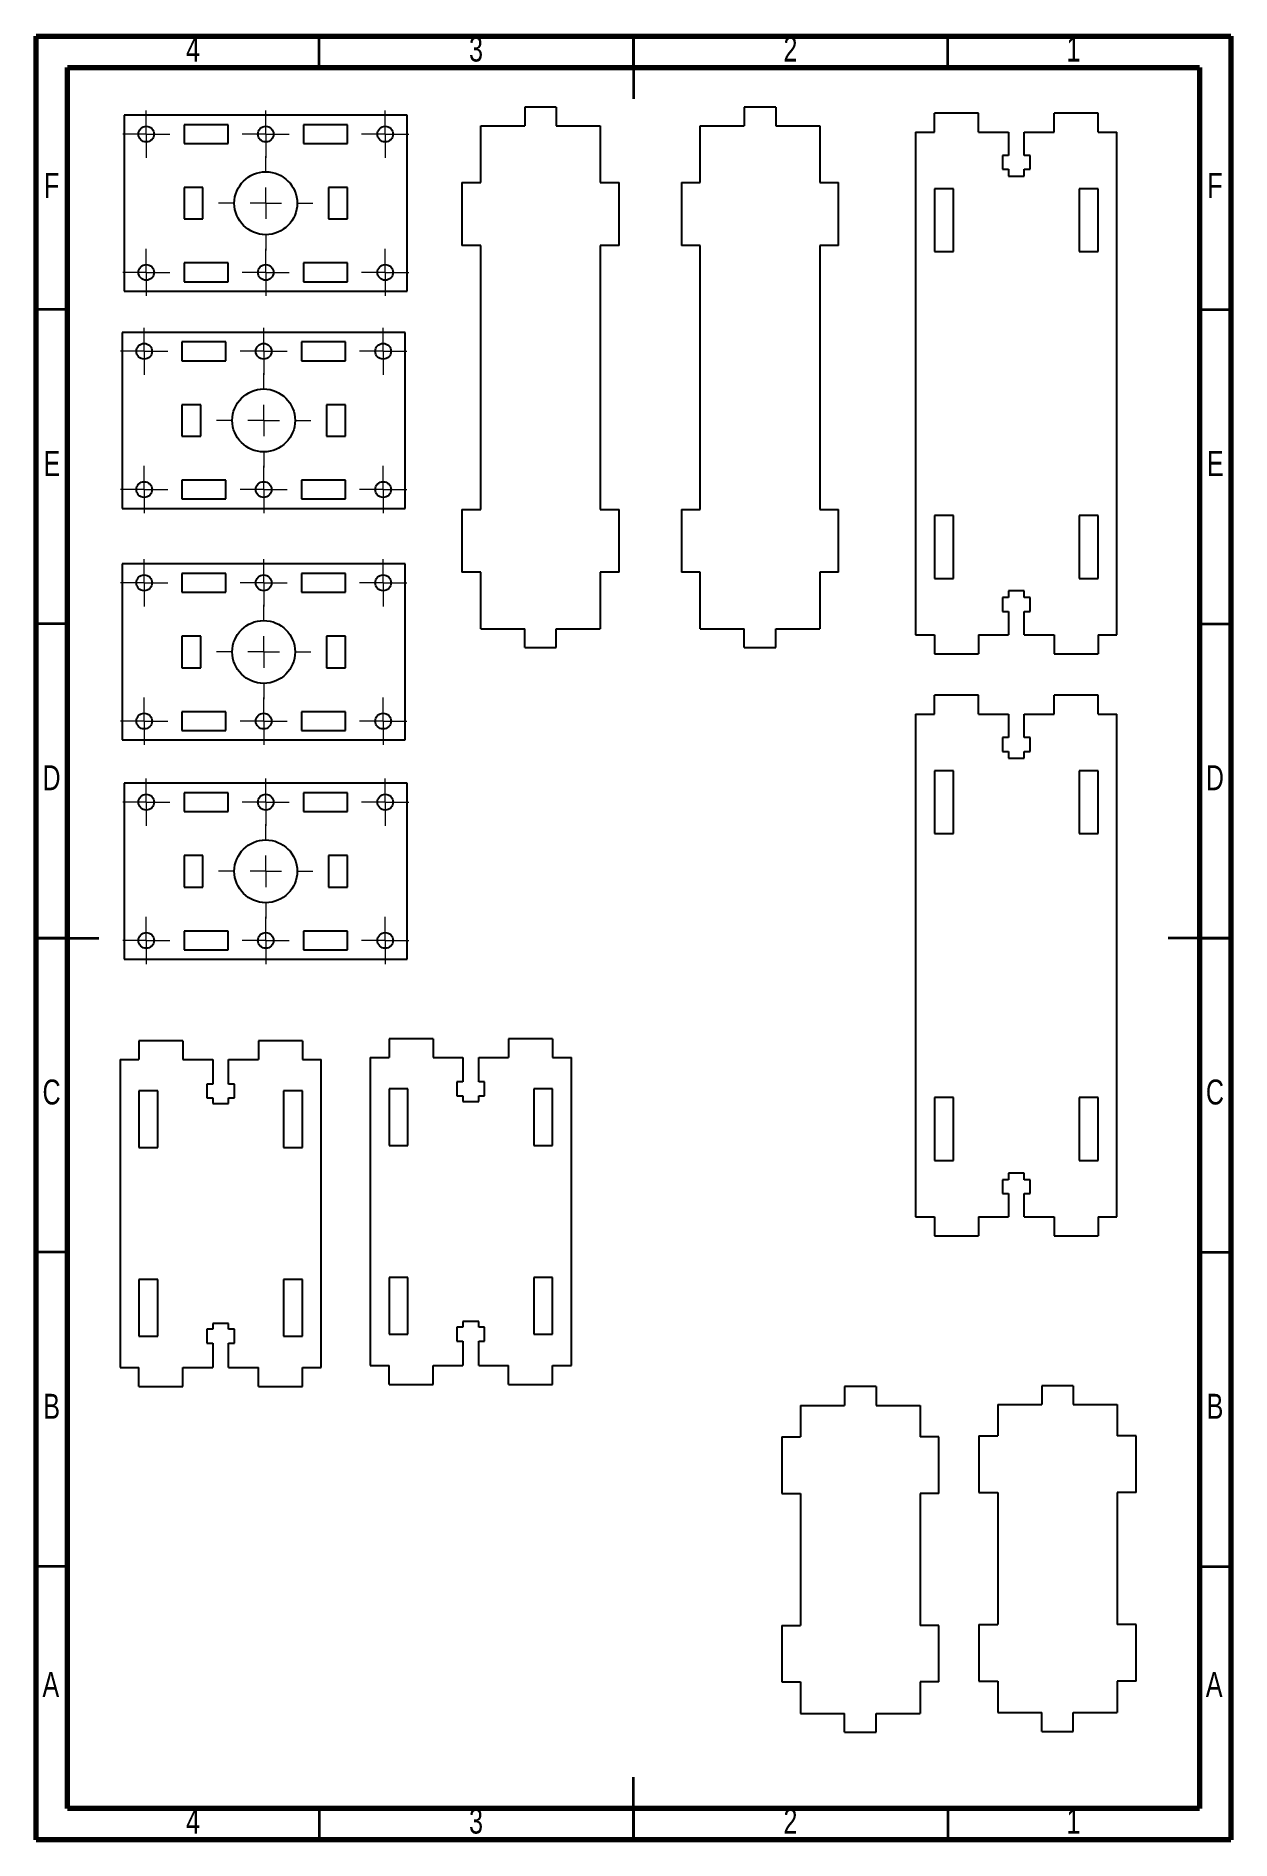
# Model space of a CAD drawing. Header units: millimetres. Extents: x 15 to 205, y 5 to 292.
import ezdxf

# ---------------------------------------------------------------- set-up
doc = ezdxf.new("R2010")
doc.units = ezdxf.units.MM
doc.styles.add('SLDTEXTSTYLE0', font='TXT', dxfattribs={"width": 0.75})

# ---------------------------------------------------------------- blocks, each defined once
blk = doc.blocks.new('SW_CENTERMARKSYMBOL_0')
at = {"color": 0, "linetype": 'Continuous', "lineweight": 0}
for p, q in [((0, 2.5), (0, 3.75)), ((-2.5, 0), (-3.75, 0)), ((0, 0), (-2.5, 0)), ((0, 0), (0, 2.5)), ((0, 0), (0, -2.5)), ((0, 0), (2.5, 0)), ((2.5, 0), (3.75, 0)), ((0, -2.5), (0, -3.75))]:
    blk.add_line(p, q, dxfattribs=at)
blk = doc.blocks.new('SW_CENTERMARKSYMBOL_1')
at = {"color": 0, "linetype": 'Continuous', "lineweight": 0}
for p, q in [((0, 2.5), (0, 3.75)), ((-2.5, 0), (-3.75, 0)), ((0, 0), (-2.5, 0)), ((0, 0), (0, 2.5)), ((0, 0), (0, -2.5)), ((0, 0), (2.5, 0)), ((2.5, 0), (3.75, 0)), ((0, -2.5), (0, -3.75))]:
    blk.add_line(p, q, dxfattribs=at)
blk = doc.blocks.new('SW_CENTERMARKSYMBOL_2')
at = {"color": 0, "linetype": 'Continuous', "lineweight": 0}
for p, q in [((0, 2.5), (0, 3.75)), ((-2.5, 0), (-3.75, 0)), ((0, 0), (-2.5, 0)), ((0, 0), (0, 2.5)), ((0, 0), (0, -2.5)), ((0, 0), (2.5, 0)), ((2.5, 0), (3.75, 0)), ((0, -2.5), (0, -3.75))]:
    blk.add_line(p, q, dxfattribs=at)
blk = doc.blocks.new('SW_CENTERMARKSYMBOL_3')
at = {"color": 0, "linetype": 'Continuous', "lineweight": 0}
for p, q in [((0, 2.5), (0, 3.75)), ((-2.5, 0), (-3.75, 0)), ((0, 0), (-2.5, 0)), ((0, 0), (0, 2.5)), ((0, 0), (0, -2.5)), ((0, 0), (2.5, 0)), ((2.5, 0), (3.75, 0)), ((0, -2.5), (0, -3.75))]:
    blk.add_line(p, q, dxfattribs=at)
blk = doc.blocks.new('SW_CENTERMARKSYMBOL_4')
at = {"color": 0, "linetype": 'Continuous', "lineweight": 0}
for p, q in [((0, 2.5), (0, 3.75)), ((-2.5, 0), (-3.75, 0)), ((0, 0), (-2.5, 0)), ((0, 0), (0, 2.5)), ((0, 0), (0, -2.5)), ((0, 0), (2.5, 0)), ((2.5, 0), (3.75, 0)), ((0, -2.5), (0, -3.75))]:
    blk.add_line(p, q, dxfattribs=at)
blk = doc.blocks.new('SW_CENTERMARKSYMBOL_5')
at = {"color": 0, "linetype": 'Continuous', "lineweight": 0}
for p, q in [((0, 2.5), (0, 3.75)), ((-2.5, 0), (-3.75, 0)), ((0, 0), (-2.5, 0)), ((0, 0), (0, 2.5)), ((0, 0), (0, -2.5)), ((0, 0), (2.5, 0)), ((2.5, 0), (3.75, 0)), ((0, -2.5), (0, -3.75))]:
    blk.add_line(p, q, dxfattribs=at)
blk = doc.blocks.new('SW_CENTERMARKSYMBOL_6')
at = {"color": 0, "linetype": 'Continuous', "lineweight": 0}
for p, q in [((0, 5), (0, 7.5)), ((-5, 0), (-7.5, 0)), ((0, 0), (-2.5, 0)), ((0, 0), (0, 2.5)), ((0, 0), (0, -2.5)), ((0, 0), (2.5, 0)), ((5, 0), (7.5, 0)), ((0, -5), (0, -7.5))]:
    blk.add_line(p, q, dxfattribs=at)
blk = doc.blocks.new('SW_CENTERMARKSYMBOL_7')
at = {"color": 0, "linetype": 'Continuous', "lineweight": 0}
for p, q in [((0, 2.5), (0, 3.75)), ((-2.5, 0), (-3.75, 0)), ((0, 0), (-2.5, 0)), ((0, 0), (0, 2.5)), ((0, 0), (0, -2.5)), ((0, 0), (2.5, 0)), ((2.5, 0), (3.75, 0)), ((0, -2.5), (0, -3.75))]:
    blk.add_line(p, q, dxfattribs=at)
blk = doc.blocks.new('SW_CENTERMARKSYMBOL_8')
at = {"color": 0, "linetype": 'Continuous', "lineweight": 0}
for p, q in [((0, 2.5), (0, 3.75)), ((-2.5, 0), (-3.75, 0)), ((0, 0), (-2.5, 0)), ((0, 0), (0, 2.5)), ((0, 0), (0, -2.5)), ((0, 0), (2.5, 0)), ((2.5, 0), (3.75, 0)), ((0, -2.5), (0, -3.75))]:
    blk.add_line(p, q, dxfattribs=at)
blk = doc.blocks.new('SW_CENTERMARKSYMBOL_9')
at = {"color": 0, "linetype": 'Continuous', "lineweight": 0}
for p, q in [((0, 2.5), (0, 3.75)), ((-2.5, 0), (-3.75, 0)), ((0, 0), (-2.5, 0)), ((0, 0), (0, 2.5)), ((0, 0), (0, -2.5)), ((0, 0), (2.5, 0)), ((2.5, 0), (3.75, 0)), ((0, -2.5), (0, -3.75))]:
    blk.add_line(p, q, dxfattribs=at)
blk = doc.blocks.new('SW_CENTERMARKSYMBOL_10')
at = {"color": 0, "linetype": 'Continuous', "lineweight": 0}
for p, q in [((0, 2.5), (0, 3.75)), ((-2.5, 0), (-3.75, 0)), ((0, 0), (-2.5, 0)), ((0, 0), (0, 2.5)), ((0, 0), (0, -2.5)), ((0, 0), (2.5, 0)), ((2.5, 0), (3.75, 0)), ((0, -2.5), (0, -3.75))]:
    blk.add_line(p, q, dxfattribs=at)
blk = doc.blocks.new('SW_CENTERMARKSYMBOL_11')
at = {"color": 0, "linetype": 'Continuous', "lineweight": 0}
for p, q in [((0, 2.5), (0, 3.75)), ((-2.5, 0), (-3.75, 0)), ((0, 0), (-2.5, 0)), ((0, 0), (0, 2.5)), ((0, 0), (0, -2.5)), ((0, 0), (2.5, 0)), ((2.5, 0), (3.75, 0)), ((0, -2.5), (0, -3.75))]:
    blk.add_line(p, q, dxfattribs=at)
blk = doc.blocks.new('SW_CENTERMARKSYMBOL_12')
at = {"color": 0, "linetype": 'Continuous', "lineweight": 0}
for p, q in [((0, 2.5), (0, 3.75)), ((-2.5, 0), (-3.75, 0)), ((0, 0), (-2.5, 0)), ((0, 0), (0, 2.5)), ((0, 0), (0, -2.5)), ((0, 0), (2.5, 0)), ((2.5, 0), (3.75, 0)), ((0, -2.5), (0, -3.75))]:
    blk.add_line(p, q, dxfattribs=at)
blk = doc.blocks.new('SW_CENTERMARKSYMBOL_13')
at = {"color": 0, "linetype": 'Continuous', "lineweight": 0}
for p, q in [((0, 5), (0, 7.5)), ((-5, 0), (-7.5, 0)), ((0, 0), (-2.5, 0)), ((0, 0), (0, 2.5)), ((0, 0), (0, -2.5)), ((0, 0), (2.5, 0)), ((5, 0), (7.5, 0)), ((0, -5), (0, -7.5))]:
    blk.add_line(p, q, dxfattribs=at)
blk = doc.blocks.new('SW_CENTERMARKSYMBOL_14')
at = {"color": 0, "linetype": 'Continuous', "lineweight": 0}
for p, q in [((0, 2.5), (0, 3.75)), ((-2.5, 0), (-3.75, 0)), ((0, 0), (-2.5, 0)), ((0, 0), (0, 2.5)), ((0, 0), (0, -2.5)), ((0, 0), (2.5, 0)), ((2.5, 0), (3.75, 0)), ((0, -2.5), (0, -3.75))]:
    blk.add_line(p, q, dxfattribs=at)
blk = doc.blocks.new('SW_CENTERMARKSYMBOL_15')
at = {"color": 0, "linetype": 'Continuous', "lineweight": 0}
for p, q in [((0, 2.5), (0, 3.75)), ((-2.5, 0), (-3.75, 0)), ((0, 0), (-2.5, 0)), ((0, 0), (0, 2.5)), ((0, 0), (0, -2.5)), ((0, 0), (2.5, 0)), ((2.5, 0), (3.75, 0)), ((0, -2.5), (0, -3.75))]:
    blk.add_line(p, q, dxfattribs=at)
blk = doc.blocks.new('SW_CENTERMARKSYMBOL_16')
at = {"color": 0, "linetype": 'Continuous', "lineweight": 0}
for p, q in [((0, 2.5), (0, 3.75)), ((-2.5, 0), (-3.75, 0)), ((0, 0), (-2.5, 0)), ((0, 0), (0, 2.5)), ((0, 0), (0, -2.5)), ((0, 0), (2.5, 0)), ((2.5, 0), (3.75, 0)), ((0, -2.5), (0, -3.75))]:
    blk.add_line(p, q, dxfattribs=at)
blk = doc.blocks.new('SW_CENTERMARKSYMBOL_17')
at = {"color": 0, "linetype": 'Continuous', "lineweight": 0}
for p, q in [((0, 2.5), (0, 3.75)), ((-2.5, 0), (-3.75, 0)), ((0, 0), (-2.5, 0)), ((0, 0), (0, 2.5)), ((0, 0), (0, -2.5)), ((0, 0), (2.5, 0)), ((2.5, 0), (3.75, 0)), ((0, -2.5), (0, -3.75))]:
    blk.add_line(p, q, dxfattribs=at)
blk = doc.blocks.new('SW_CENTERMARKSYMBOL_18')
at = {"color": 0, "linetype": 'Continuous', "lineweight": 0}
for p, q in [((0, 2.5), (0, 3.75)), ((-2.5, 0), (-3.75, 0)), ((0, 0), (-2.5, 0)), ((0, 0), (0, 2.5)), ((0, 0), (0, -2.5)), ((0, 0), (2.5, 0)), ((2.5, 0), (3.75, 0)), ((0, -2.5), (0, -3.75))]:
    blk.add_line(p, q, dxfattribs=at)
blk = doc.blocks.new('SW_CENTERMARKSYMBOL_19')
at = {"color": 0, "linetype": 'Continuous', "lineweight": 0}
for p, q in [((0, 2.5), (0, 3.75)), ((-2.5, 0), (-3.75, 0)), ((0, 0), (-2.5, 0)), ((0, 0), (0, 2.5)), ((0, 0), (0, -2.5)), ((0, 0), (2.5, 0)), ((2.5, 0), (3.75, 0)), ((0, -2.5), (0, -3.75))]:
    blk.add_line(p, q, dxfattribs=at)
blk = doc.blocks.new('SW_CENTERMARKSYMBOL_20')
at = {"color": 0, "linetype": 'Continuous', "lineweight": 0}
for p, q in [((0, 5), (0, 7.5)), ((-5, 0), (-7.5, 0)), ((0, 0), (-2.5, 0)), ((0, 0), (0, 2.5)), ((0, 0), (0, -2.5)), ((0, 0), (2.5, 0)), ((5, 0), (7.5, 0)), ((0, -5), (0, -7.5))]:
    blk.add_line(p, q, dxfattribs=at)
blk = doc.blocks.new('SW_CENTERMARKSYMBOL_21')
at = {"color": 0, "linetype": 'Continuous', "lineweight": 0}
for p, q in [((0, 2.5), (0, 3.75)), ((-2.5, 0), (-3.75, 0)), ((0, 0), (-2.5, 0)), ((0, 0), (0, 2.5)), ((0, 0), (0, -2.5)), ((0, 0), (2.5, 0)), ((2.5, 0), (3.75, 0)), ((0, -2.5), (0, -3.75))]:
    blk.add_line(p, q, dxfattribs=at)
blk = doc.blocks.new('SW_CENTERMARKSYMBOL_22')
at = {"color": 0, "linetype": 'Continuous', "lineweight": 0}
for p, q in [((0, 2.5), (0, 3.75)), ((-2.5, 0), (-3.75, 0)), ((0, 0), (-2.5, 0)), ((0, 0), (0, 2.5)), ((0, 0), (0, -2.5)), ((0, 0), (2.5, 0)), ((2.5, 0), (3.75, 0)), ((0, -2.5), (0, -3.75))]:
    blk.add_line(p, q, dxfattribs=at)
blk = doc.blocks.new('SW_CENTERMARKSYMBOL_23')
at = {"color": 0, "linetype": 'Continuous', "lineweight": 0}
for p, q in [((0, 2.5), (0, 3.75)), ((-2.5, 0), (-3.75, 0)), ((0, 0), (-2.5, 0)), ((0, 0), (0, 2.5)), ((0, 0), (0, -2.5)), ((0, 0), (2.5, 0)), ((2.5, 0), (3.75, 0)), ((0, -2.5), (0, -3.75))]:
    blk.add_line(p, q, dxfattribs=at)
blk = doc.blocks.new('SW_CENTERMARKSYMBOL_24')
at = {"color": 0, "linetype": 'Continuous', "lineweight": 0}
for p, q in [((0, 2.5), (0, 3.75)), ((-2.5, 0), (-3.75, 0)), ((0, 0), (-2.5, 0)), ((0, 0), (0, 2.5)), ((0, 0), (0, -2.5)), ((0, 0), (2.5, 0)), ((2.5, 0), (3.75, 0)), ((0, -2.5), (0, -3.75))]:
    blk.add_line(p, q, dxfattribs=at)
blk = doc.blocks.new('SW_CENTERMARKSYMBOL_25')
at = {"color": 0, "linetype": 'Continuous', "lineweight": 0}
for p, q in [((0, 2.5), (0, 3.75)), ((-2.5, 0), (-3.75, 0)), ((0, 0), (-2.5, 0)), ((0, 0), (0, 2.5)), ((0, 0), (0, -2.5)), ((0, 0), (2.5, 0)), ((2.5, 0), (3.75, 0)), ((0, -2.5), (0, -3.75))]:
    blk.add_line(p, q, dxfattribs=at)
blk = doc.blocks.new('SW_CENTERMARKSYMBOL_26')
at = {"color": 0, "linetype": 'Continuous', "lineweight": 0}
for p, q in [((0, 2.5), (0, 3.75)), ((-2.5, 0), (-3.75, 0)), ((0, 0), (-2.5, 0)), ((0, 0), (0, 2.5)), ((0, 0), (0, -2.5)), ((0, 0), (2.5, 0)), ((2.5, 0), (3.75, 0)), ((0, -2.5), (0, -3.75))]:
    blk.add_line(p, q, dxfattribs=at)
blk = doc.blocks.new('SW_CENTERMARKSYMBOL_27')
at = {"color": 0, "linetype": 'Continuous', "lineweight": 0}
for p, q in [((0, 5), (0, 7.5)), ((-5, 0), (-7.5, 0)), ((0, 0), (-2.5, 0)), ((0, 0), (0, 2.5)), ((0, 0), (0, -2.5)), ((0, 0), (2.5, 0)), ((5, 0), (7.5, 0)), ((0, -5), (0, -7.5))]:
    blk.add_line(p, q, dxfattribs=at)

msp = doc.modelspace()

# ---------------------------------------------------------------- linework, layer by layer
at = {"color": 7, "linetype": 'Continuous', "lineweight": 70}
for p, q in [((15, 5), (15, 292)), ((15, 292), (205, 292)), ((205, 292), (205, 5)), ((20, 10), (20, 287)), ((20, 287), (200, 287)), ((200, 287), (200, 10)), ((200, 10), (20, 10)), ((205, 5), (15, 5))]:
    msp.add_line(p, q, dxfattribs=at)
at = {"color": 7, "linetype": 'Continuous', "lineweight": 35}
for p, q in [((60, 287), (60, 292)), ((110, 292), (110, 282)), ((110, 287), (110, 292)), ((160, 287), (160, 292)), ((20, 248.5), (15, 248.5)), ((200, 248.5), (205, 248.5)), ((20, 198.5), (15, 198.5)), ((200, 198.5), (205, 198.5)), ((15, 148.5), (25, 148.5)), ((20, 148.5), (15, 148.5)), ((205, 148.5), (195, 148.5)), ((200, 148.5), (205, 148.5)), ((20, 98.5), (15, 98.5)), ((200, 98.5), (205, 98.5)), ((20, 48.5), (15, 48.5)), ((200, 48.5), (205, 48.5)), ((110, 5), (110, 15)), ((60, 10), (60, 5)), ((110, 10), (110, 5)), ((160, 10), (160, 5))]:
    msp.add_line(p, q, dxfattribs=at)
at = {"color": 7, "linetype": 'Continuous', "lineweight": 25}
for p, q in [((74.02, 279.4), (29.02, 279.4)), ((29.02, 279.4), (29.02, 251.4)), ((74.02, 251.4), (74.02, 279.4)), ((92.72, 280.7), (92.72, 277.7)), ((97.72, 280.7), (92.72, 280.7)), ((97.72, 280.7), (97.72, 277.7)), ((127.61, 280.7), (127.61, 277.7)), ((132.61, 280.7), (127.61, 280.7)), ((132.61, 280.7), (132.61, 277.7)), ((157.87, 276.72), (157.87, 279.72)), ((164.87, 279.72), (157.87, 279.72)), ((164.87, 276.72), (164.87, 279.72)), ((176.87, 276.72), (176.87, 279.72)), ((183.87, 279.72), (176.87, 279.72)), ((183.87, 276.72), (183.87, 279.72)), ((45.52, 277.9), (38.52, 277.9)), ((38.52, 277.9), (38.52, 274.9)), ((45.52, 274.9), (45.52, 277.9)), ((64.52, 277.9), (57.52, 277.9)), ((57.52, 277.9), (57.52, 274.9)), ((64.52, 274.9), (64.52, 277.9)), ((85.72, 268.7), (85.72, 277.7)), ((85.72, 277.7), (92.72, 277.7)), ((97.72, 277.7), (104.72, 277.7)), ((104.72, 277.7), (104.72, 268.7)), ((120.61, 268.7), (120.61, 277.7)), ((120.61, 277.7), (127.61, 277.7)), ((132.61, 277.7), (139.61, 277.7)), ((139.61, 277.7), (139.61, 268.7)), ((154.87, 276.72), (157.87, 276.72)), ((154.87, 276.72), (154.87, 196.72)), ((164.87, 276.72), (169.62, 276.72)), ((169.62, 276.72), (169.62, 273)), ((172.12, 273), (172.12, 276.72)), ((172.12, 276.72), (176.87, 276.72)), ((183.87, 276.72), (186.87, 276.72)), ((186.87, 196.72), (186.87, 276.72)), ((38.52, 274.9), (45.52, 274.9)), ((57.52, 274.9), (64.52, 274.9)), ((169.62, 273), (168.67, 273)), ((168.67, 273), (168.67, 270.8)), ((173.07, 273), (172.12, 273)), ((173.07, 270.8), (173.07, 273)), ((168.67, 270.8), (169.62, 270.8)), ((169.62, 270.8), (169.62, 269.72)), ((172.12, 269.72), (172.12, 270.8)), ((172.12, 270.8), (173.07, 270.8)), ((41.52, 267.9), (38.52, 267.9)), ((38.52, 267.9), (38.52, 262.9)), ((41.52, 262.9), (41.52, 267.9)), ((61.52, 267.9), (61.52, 262.9)), ((64.52, 267.9), (61.52, 267.9)), ((64.52, 262.9), (64.52, 267.9)), ((82.72, 268.7), (82.72, 258.7)), ((82.72, 268.7), (85.72, 268.7)), ((104.72, 268.7), (107.72, 268.7)), ((107.72, 258.7), (107.72, 268.7)), ((117.61, 268.7), (117.61, 258.7)), ((117.61, 268.7), (120.61, 268.7)), ((139.61, 268.7), (142.61, 268.7)), ((142.61, 258.7), (142.61, 268.7)), ((160.87, 267.72), (157.87, 267.72)), ((157.87, 267.72), (157.87, 257.72)), ((160.87, 257.72), (160.87, 267.72)), ((169.62, 269.72), (172.12, 269.72)), ((180.87, 267.72), (180.87, 257.72)), ((183.87, 267.72), (180.87, 267.72)), ((183.87, 257.72), (183.87, 267.72)), ((38.52, 262.9), (41.52, 262.9)), ((61.52, 262.9), (64.52, 262.9)), ((85.72, 258.7), (82.72, 258.7)), ((85.72, 216.7), (85.72, 258.7)), ((107.72, 258.7), (104.72, 258.7)), ((104.72, 258.7), (104.72, 216.7)), ((120.61, 258.7), (117.61, 258.7)), ((120.61, 216.7), (120.61, 258.7)), ((142.61, 258.7), (139.61, 258.7)), ((139.61, 258.7), (139.61, 216.7)), ((45.52, 255.9), (38.52, 255.9)), ((38.52, 255.9), (38.52, 252.9)), ((45.52, 252.9), (45.52, 255.9)), ((57.52, 255.9), (57.52, 252.9)), ((64.52, 255.9), (57.52, 255.9)), ((64.52, 252.9), (64.52, 255.9)), ((157.87, 257.72), (160.87, 257.72)), ((180.87, 257.72), (183.87, 257.72)), ((38.52, 252.9), (45.52, 252.9)), ((57.52, 252.9), (64.52, 252.9)), ((29.02, 251.4), (74.02, 251.4)), ((73.69, 244.85), (28.69, 244.85)), ((28.69, 244.85), (28.69, 216.85)), ((73.69, 216.85), (73.69, 244.85)), ((45.19, 243.35), (38.19, 243.35)), ((38.19, 243.35), (38.19, 240.35)), ((45.19, 240.35), (45.19, 243.35)), ((64.19, 243.35), (57.19, 243.35)), ((57.19, 243.35), (57.19, 240.35)), ((64.19, 240.35), (64.19, 243.35)), ((38.19, 240.35), (45.19, 240.35)), ((57.19, 240.35), (64.19, 240.35)), ((41.19, 233.35), (38.19, 233.35)), ((38.19, 233.35), (38.19, 228.35)), ((41.19, 228.35), (41.19, 233.35)), ((61.19, 233.35), (61.19, 228.35)), ((64.19, 233.35), (61.19, 233.35)), ((64.19, 228.35), (64.19, 233.35)), ((38.19, 228.35), (41.19, 228.35)), ((61.19, 228.35), (64.19, 228.35)), ((45.19, 221.35), (38.19, 221.35)), ((38.19, 221.35), (38.19, 218.35)), ((45.19, 218.35), (45.19, 221.35)), ((57.19, 221.35), (57.19, 218.35)), ((64.19, 221.35), (57.19, 221.35)), ((64.19, 218.35), (64.19, 221.35)), ((38.19, 218.35), (45.19, 218.35)), ((57.19, 218.35), (64.19, 218.35)), ((28.69, 216.85), (73.69, 216.85)), ((82.72, 216.7), (82.72, 206.7)), ((82.72, 216.7), (85.72, 216.7)), ((104.72, 216.7), (107.72, 216.7)), ((107.72, 206.7), (107.72, 216.7)), ((117.61, 216.7), (117.61, 206.7)), ((117.61, 216.7), (120.61, 216.7)), ((139.61, 216.7), (142.61, 216.7)), ((142.61, 206.7), (142.61, 216.7)), ((160.87, 215.72), (157.87, 215.72)), ((157.87, 215.72), (157.87, 205.72)), ((160.87, 205.72), (160.87, 215.72)), ((180.87, 215.72), (180.87, 205.72)), ((183.87, 215.72), (180.87, 215.72)), ((183.87, 205.72), (183.87, 215.72)), ((73.69, 208.01), (28.69, 208.01)), ((28.69, 208.01), (28.69, 180.01)), ((73.69, 180.01), (73.69, 208.01)), ((85.72, 206.7), (82.72, 206.7)), ((85.72, 197.7), (85.72, 206.7)), ((107.72, 206.7), (104.72, 206.7)), ((104.72, 206.7), (104.72, 197.7)), ((120.61, 206.7), (117.61, 206.7)), ((120.61, 197.7), (120.61, 206.7)), ((142.61, 206.7), (139.61, 206.7)), ((139.61, 206.7), (139.61, 197.7)), ((45.19, 206.51), (38.19, 206.51)), ((38.19, 206.51), (38.19, 203.51)), ((45.19, 203.51), (45.19, 206.51)), ((64.19, 206.51), (57.19, 206.51)), ((57.19, 206.51), (57.19, 203.51)), ((64.19, 203.51), (64.19, 206.51)), ((157.87, 205.72), (160.87, 205.72)), ((180.87, 205.72), (183.87, 205.72)), ((38.19, 203.51), (45.19, 203.51)), ((57.19, 203.51), (64.19, 203.51)), ((169.62, 202.65), (168.67, 202.65)), ((168.67, 202.65), (168.67, 200.45)), ((172.12, 203.72), (169.62, 203.72)), ((169.62, 203.72), (169.62, 202.65)), ((172.12, 202.65), (172.12, 203.72)), ((173.07, 202.65), (172.12, 202.65)), ((173.07, 200.45), (173.07, 202.65)), ((168.67, 200.45), (169.62, 200.45)), ((169.62, 200.45), (169.62, 196.72)), ((172.12, 196.72), (172.12, 200.45)), ((172.12, 200.45), (173.07, 200.45)), ((41.19, 196.51), (38.19, 196.51)), ((38.19, 196.51), (38.19, 191.51)), ((41.19, 191.51), (41.19, 196.51)), ((61.19, 196.51), (61.19, 191.51)), ((64.19, 196.51), (61.19, 196.51)), ((64.19, 191.51), (64.19, 196.51)), ((85.72, 197.7), (92.72, 197.7)), ((92.72, 194.7), (92.72, 197.7)), ((97.72, 197.7), (104.72, 197.7)), ((97.72, 194.7), (97.72, 197.7)), ((120.61, 197.7), (127.61, 197.7)), ((127.61, 194.7), (127.61, 197.7)), ((132.61, 197.7), (139.61, 197.7)), ((132.61, 194.7), (132.61, 197.7)), ((154.87, 196.72), (157.87, 196.72)), ((157.87, 196.72), (157.87, 193.72)), ((164.87, 196.72), (164.87, 193.72)), ((164.87, 196.72), (169.62, 196.72)), ((172.12, 196.72), (176.87, 196.72)), ((176.87, 196.72), (176.87, 193.72)), ((183.87, 196.72), (186.87, 196.72)), ((183.87, 196.72), (183.87, 193.72)), ((92.72, 194.7), (97.72, 194.7)), ((127.61, 194.7), (132.61, 194.7)), ((157.87, 193.72), (164.87, 193.72)), ((176.87, 193.72), (183.87, 193.72)), ((38.19, 191.51), (41.19, 191.51)), ((61.19, 191.51), (64.19, 191.51)), ((157.87, 184.11), (157.87, 187.11)), ((164.87, 187.11), (157.87, 187.11)), ((164.87, 184.11), (164.87, 187.11)), ((176.87, 184.11), (176.87, 187.11)), ((183.87, 187.11), (176.87, 187.11)), ((183.87, 184.11), (183.87, 187.11)), ((45.19, 184.51), (38.19, 184.51)), ((38.19, 184.51), (38.19, 181.51)), ((45.19, 181.51), (45.19, 184.51)), ((57.19, 184.51), (57.19, 181.51)), ((64.19, 184.51), (57.19, 184.51)), ((64.19, 181.51), (64.19, 184.51)), ((154.87, 184.11), (157.87, 184.11)), ((154.87, 184.11), (154.87, 104.11)), ((164.87, 184.11), (169.62, 184.11)), ((169.62, 184.11), (169.62, 180.39)), ((172.12, 180.39), (172.12, 184.11)), ((172.12, 184.11), (176.87, 184.11)), ((183.87, 184.11), (186.87, 184.11)), ((186.87, 104.11), (186.87, 184.11)), ((38.19, 181.51), (45.19, 181.51)), ((57.19, 181.51), (64.19, 181.51)), ((28.69, 180.01), (73.69, 180.01)), ((169.62, 180.39), (168.67, 180.39)), ((168.67, 180.39), (168.67, 178.19)), ((168.67, 178.19), (169.62, 178.19)), ((169.62, 178.19), (169.62, 177.11)), ((173.07, 180.39), (172.12, 180.39)), ((172.12, 177.11), (172.12, 178.19)), ((172.12, 178.19), (173.07, 178.19)), ((173.07, 178.19), (173.07, 180.39)), ((160.87, 175.11), (157.87, 175.11)), ((157.87, 175.11), (157.87, 165.11)), ((160.87, 165.11), (160.87, 175.11)), ((169.62, 177.11), (172.12, 177.11)), ((180.87, 175.11), (180.87, 165.11)), ((183.87, 175.11), (180.87, 175.11)), ((183.87, 165.11), (183.87, 175.11)), ((74.02, 173.11), (29.02, 173.11)), ((29.02, 173.11), (29.02, 145.11)), ((74.02, 145.11), (74.02, 173.11)), ((45.52, 171.61), (38.52, 171.61)), ((38.52, 171.61), (38.52, 168.61)), ((45.52, 168.61), (45.52, 171.61)), ((64.52, 171.61), (57.52, 171.61)), ((57.52, 171.61), (57.52, 168.61)), ((64.52, 168.61), (64.52, 171.61)), ((38.52, 168.61), (45.52, 168.61)), ((57.52, 168.61), (64.52, 168.61)), ((157.87, 165.11), (160.87, 165.11)), ((180.87, 165.11), (183.87, 165.11)), ((41.52, 161.61), (38.52, 161.61)), ((38.52, 161.61), (38.52, 156.61)), ((41.52, 156.61), (41.52, 161.61)), ((61.52, 161.61), (61.52, 156.61)), ((64.52, 161.61), (61.52, 161.61)), ((64.52, 156.61), (64.52, 161.61)), ((38.52, 156.61), (41.52, 156.61)), ((61.52, 156.61), (64.52, 156.61)), ((45.52, 149.61), (38.52, 149.61)), ((38.52, 149.61), (38.52, 146.61)), ((45.52, 146.61), (45.52, 149.61)), ((57.52, 149.61), (57.52, 146.61)), ((64.52, 149.61), (57.52, 149.61)), ((64.52, 146.61), (64.52, 149.61)), ((38.52, 146.61), (45.52, 146.61)), ((57.52, 146.61), (64.52, 146.61)), ((29.02, 145.11), (74.02, 145.11)), ((31.35, 132.16), (31.35, 129.16)), ((38.35, 132.16), (31.35, 132.16)), ((38.35, 132.16), (38.35, 129.16)), ((50.35, 132.16), (50.35, 129.16)), ((57.35, 132.16), (50.35, 132.16)), ((57.35, 132.16), (57.35, 129.16)), ((71.13, 132.48), (71.13, 129.48)), ((78.13, 132.48), (71.13, 132.48)), ((78.13, 132.48), (78.13, 129.48)), ((90.13, 132.48), (90.13, 129.48)), ((97.13, 132.48), (90.13, 132.48)), ((97.13, 132.48), (97.13, 129.48)), ((28.35, 129.16), (31.35, 129.16)), ((28.35, 129.16), (28.35, 80.16)), ((38.35, 129.16), (43.1, 129.16)), ((43.1, 129.16), (43.1, 125.27)), ((45.6, 125.27), (45.6, 129.16)), ((45.6, 129.16), (50.35, 129.16)), ((57.35, 129.16), (60.35, 129.16)), ((60.35, 80.16), (60.35, 129.16)), ((68.13, 129.48), (71.13, 129.48)), ((68.13, 129.48), (68.13, 80.48)), ((78.13, 129.48), (82.88, 129.48)), ((82.88, 129.48), (82.88, 125.59)), ((85.38, 125.59), (85.38, 129.48)), ((85.38, 129.48), (90.13, 129.48)), ((97.13, 129.48), (100.13, 129.48)), ((100.13, 80.48), (100.13, 129.48)), ((34.35, 124.16), (31.35, 124.16)), ((31.35, 124.16), (31.35, 115.16)), ((34.35, 115.16), (34.35, 124.16)), ((43.1, 125.27), (42.15, 125.27)), ((42.15, 125.27), (42.15, 123.07)), ((46.55, 125.27), (45.6, 125.27)), ((46.55, 123.07), (46.55, 125.27)), ((54.35, 124.16), (54.35, 115.16)), ((57.35, 124.16), (54.35, 124.16)), ((57.35, 115.16), (57.35, 124.16)), ((74.13, 124.48), (71.13, 124.48)), ((71.13, 124.48), (71.13, 115.48)), ((74.13, 115.48), (74.13, 124.48)), ((82.88, 125.59), (81.93, 125.59)), ((81.93, 125.59), (81.93, 123.39)), ((86.33, 125.59), (85.38, 125.59)), ((86.33, 123.39), (86.33, 125.59)), ((94.13, 124.48), (94.13, 115.48)), ((97.13, 124.48), (94.13, 124.48)), ((97.13, 115.48), (97.13, 124.48)), ((42.15, 123.07), (43.1, 123.07)), ((43.1, 123.07), (43.1, 122.16)), ((43.1, 122.16), (45.6, 122.16)), ((45.6, 122.16), (45.6, 123.07)), ((45.6, 123.07), (46.55, 123.07)), ((81.93, 123.39), (82.88, 123.39)), ((82.88, 123.39), (82.88, 122.48)), ((82.88, 122.48), (85.38, 122.48)), ((85.38, 122.48), (85.38, 123.39)), ((85.38, 123.39), (86.33, 123.39)), ((160.87, 123.11), (157.87, 123.11)), ((157.87, 123.11), (157.87, 113.11)), ((160.87, 113.11), (160.87, 123.11)), ((180.87, 123.11), (180.87, 113.11)), ((183.87, 123.11), (180.87, 123.11)), ((183.87, 113.11), (183.87, 123.11)), ((31.35, 115.16), (34.35, 115.16)), ((54.35, 115.16), (57.35, 115.16)), ((71.13, 115.48), (74.13, 115.48)), ((94.13, 115.48), (97.13, 115.48)), ((157.87, 113.11), (160.87, 113.11)), ((180.87, 113.11), (183.87, 113.11)), ((169.62, 110.04), (168.67, 110.04)), ((168.67, 110.04), (168.67, 107.84)), ((172.12, 111.11), (169.62, 111.11)), ((169.62, 111.11), (169.62, 110.04)), ((172.12, 110.04), (172.12, 111.11)), ((173.07, 110.04), (172.12, 110.04)), ((173.07, 107.84), (173.07, 110.04)), ((168.67, 107.84), (169.62, 107.84)), ((169.62, 107.84), (169.62, 104.11)), ((172.12, 104.11), (172.12, 107.84)), ((172.12, 107.84), (173.07, 107.84)), ((154.87, 104.11), (157.87, 104.11)), ((157.87, 104.11), (157.87, 101.11)), ((164.87, 104.11), (164.87, 101.11)), ((164.87, 104.11), (169.62, 104.11)), ((172.12, 104.11), (176.87, 104.11)), ((176.87, 104.11), (176.87, 101.11)), ((183.87, 104.11), (186.87, 104.11)), ((183.87, 104.11), (183.87, 101.11)), ((157.87, 101.11), (164.87, 101.11)), ((176.87, 101.11), (183.87, 101.11)), ((34.35, 94.16), (31.35, 94.16)), ((31.35, 94.16), (31.35, 85.16)), ((34.35, 85.16), (34.35, 94.16)), ((57.35, 94.16), (54.35, 94.16)), ((54.35, 94.16), (54.35, 85.16)), ((57.35, 85.16), (57.35, 94.16)), ((74.13, 94.48), (71.13, 94.48)), ((71.13, 94.48), (71.13, 85.48)), ((74.13, 85.48), (74.13, 94.48)), ((97.13, 94.48), (94.13, 94.48)), ((94.13, 94.48), (94.13, 85.48)), ((97.13, 85.48), (97.13, 94.48)), ((43.1, 86.24), (42.15, 86.24)), ((42.15, 86.24), (42.15, 84.04)), ((45.6, 87.16), (43.1, 87.16)), ((43.1, 87.16), (43.1, 86.24)), ((45.6, 86.24), (45.6, 87.16)), ((46.55, 86.24), (45.6, 86.24)), ((46.55, 84.04), (46.55, 86.24)), ((82.88, 86.57), (81.93, 86.57)), ((81.93, 86.57), (81.93, 84.37)), ((85.38, 87.48), (82.88, 87.48)), ((82.88, 87.48), (82.88, 86.57)), ((85.38, 86.57), (85.38, 87.48)), ((86.33, 86.57), (85.38, 86.57)), ((86.33, 84.37), (86.33, 86.57)), ((31.35, 85.16), (34.35, 85.16)), ((42.15, 84.04), (43.1, 84.04)), ((43.1, 84.04), (43.1, 80.16)), ((45.6, 80.16), (45.6, 84.04)), ((45.6, 84.04), (46.55, 84.04)), ((54.35, 85.16), (57.35, 85.16)), ((71.13, 85.48), (74.13, 85.48)), ((81.93, 84.37), (82.88, 84.37)), ((82.88, 84.37), (82.88, 80.48)), ((85.38, 80.48), (85.38, 84.37)), ((85.38, 84.37), (86.33, 84.37)), ((94.13, 85.48), (97.13, 85.48)), ((68.13, 80.48), (71.13, 80.48)), ((71.13, 77.48), (71.13, 80.48)), ((78.13, 80.48), (82.88, 80.48)), ((78.13, 77.48), (78.13, 80.48)), ((85.38, 80.48), (90.13, 80.48)), ((90.13, 77.48), (90.13, 80.48)), ((97.13, 80.48), (100.13, 80.48)), ((97.13, 77.48), (97.13, 80.48)), ((28.35, 80.16), (31.35, 80.16)), ((31.35, 77.16), (31.35, 80.16)), ((38.35, 80.16), (43.1, 80.16)), ((38.35, 77.16), (38.35, 80.16)), ((45.6, 80.16), (50.35, 80.16)), ((50.35, 77.16), (50.35, 80.16)), ((57.35, 80.16), (60.35, 80.16)), ((57.35, 77.16), (57.35, 80.16)), ((31.35, 77.16), (38.35, 77.16)), ((50.35, 77.16), (57.35, 77.16)), ((71.13, 77.48), (78.13, 77.48)), ((90.13, 77.48), (97.13, 77.48)), ((143.57, 77.13), (143.57, 74.13)), ((148.57, 77.13), (143.57, 77.13)), ((148.57, 77.13), (148.57, 74.13)), ((174.93, 77.27), (174.93, 74.27)), ((179.93, 77.27), (174.93, 77.27)), ((179.93, 77.27), (179.93, 74.27)), ((136.57, 74.13), (136.57, 69.13)), ((136.57, 74.13), (143.57, 74.13)), ((148.57, 74.13), (155.57, 74.13)), ((155.57, 74.13), (155.57, 69.13)), ((167.93, 74.27), (167.93, 69.27)), ((167.93, 74.27), (174.93, 74.27)), ((179.93, 74.27), (186.93, 74.27)), ((186.93, 74.27), (186.93, 69.27)), ((133.57, 69.13), (133.57, 60.13)), ((133.57, 69.13), (136.57, 69.13)), ((158.57, 69.13), (155.57, 69.13)), ((158.57, 60.13), (158.57, 69.13)), ((164.93, 69.27), (164.93, 60.27)), ((164.93, 69.27), (167.93, 69.27)), ((189.93, 69.27), (186.93, 69.27)), ((189.93, 60.27), (189.93, 69.27)), ((164.93, 60.27), (167.93, 60.27)), ((167.93, 60.27), (167.93, 39.27)), ((189.93, 60.27), (186.93, 60.27)), ((186.93, 60.27), (186.93, 39.27)), ((133.57, 60.13), (136.57, 60.13)), ((136.57, 60.13), (136.57, 39.13)), ((158.57, 60.13), (155.57, 60.13)), ((155.57, 60.13), (155.57, 39.13)), ((133.57, 39.13), (133.57, 30.13)), ((133.57, 39.13), (136.57, 39.13)), ((158.57, 39.13), (155.57, 39.13)), ((158.57, 30.13), (158.57, 39.13)), ((164.93, 39.27), (164.93, 30.27)), ((164.93, 39.27), (167.93, 39.27)), ((189.93, 39.27), (186.93, 39.27)), ((189.93, 30.27), (189.93, 39.27)), ((133.57, 30.13), (136.57, 30.13)), ((136.57, 30.13), (136.57, 25.13)), ((158.57, 30.13), (155.57, 30.13)), ((155.57, 30.13), (155.57, 25.13)), ((164.93, 30.27), (167.93, 30.27)), ((167.93, 30.27), (167.93, 25.27)), ((189.93, 30.27), (186.93, 30.27)), ((186.93, 30.27), (186.93, 25.27)), ((136.57, 25.13), (143.57, 25.13)), ((143.57, 22.13), (143.57, 25.13)), ((148.57, 25.13), (155.57, 25.13)), ((148.57, 22.13), (148.57, 25.13)), ((167.93, 25.27), (174.93, 25.27)), ((174.93, 22.27), (174.93, 25.27)), ((179.93, 25.27), (186.93, 25.27)), ((179.93, 22.27), (179.93, 25.27)), ((143.57, 22.13), (148.57, 22.13)), ((174.93, 22.27), (179.93, 22.27))]:
    msp.add_line(p, q, dxfattribs=at)
at = {"color": 7, "linetype": 'Continuous', "lineweight": 50}
msp.add_line((20, 65.25), (20, 10), dxfattribs=at)
at = {"color": 7, "linetype": 'Continuous', "lineweight": 25}
for centre, radius in [((32.52, 276.4), 1.25), ((51.52, 276.4), 1.25), ((70.52, 276.4), 1.25), ((51.52, 265.4), 5), ((32.52, 254.4), 1.25), ((51.52, 254.4), 1.25), ((70.52, 254.4), 1.25), ((32.19, 241.85), 1.25), ((51.19, 241.85), 1.25), ((70.19, 241.85), 1.25), ((51.19, 230.85), 5), ((32.19, 219.85), 1.25), ((51.19, 219.85), 1.25), ((70.19, 219.85), 1.25), ((32.19, 205.01), 1.25), ((51.19, 205.01), 1.25), ((70.19, 205.01), 1.25), ((51.19, 194.01), 5), ((32.19, 183.01), 1.25), ((51.19, 183.01), 1.25), ((70.19, 183.01), 1.25), ((32.52, 170.11), 1.25), ((51.52, 170.11), 1.25), ((70.52, 170.11), 1.25), ((51.52, 159.11), 5), ((32.52, 148.11), 1.25), ((51.52, 148.11), 1.25), ((70.52, 148.11), 1.25)]:
    msp.add_circle(centre, radius, dxfattribs=at)

# ---------------------------------------------------------------- block references
at = {"color": 7, "linetype": 'Continuous', "lineweight": 0}
for name, p in [('SW_CENTERMARKSYMBOL_4', (32.52, 276.4)), ('SW_CENTERMARKSYMBOL_3', (51.52, 276.4)), ('SW_CENTERMARKSYMBOL_5', (70.52, 276.4)), ('SW_CENTERMARKSYMBOL_6', (51.52, 265.4)), ('SW_CENTERMARKSYMBOL_2', (32.52, 254.4)), ('SW_CENTERMARKSYMBOL_0', (51.52, 254.4)), ('SW_CENTERMARKSYMBOL_1', (70.52, 254.4)), ('SW_CENTERMARKSYMBOL_11', (32.19, 241.85)), ('SW_CENTERMARKSYMBOL_10', (51.19, 241.85)), ('SW_CENTERMARKSYMBOL_12', (70.19, 241.85)), ('SW_CENTERMARKSYMBOL_13', (51.19, 230.85)), ('SW_CENTERMARKSYMBOL_9', (32.19, 219.85)), ('SW_CENTERMARKSYMBOL_7', (51.19, 219.85)), ('SW_CENTERMARKSYMBOL_8', (70.19, 219.85)), ('SW_CENTERMARKSYMBOL_18', (32.19, 205.01)), ('SW_CENTERMARKSYMBOL_17', (51.19, 205.01)), ('SW_CENTERMARKSYMBOL_19', (70.19, 205.01)), ('SW_CENTERMARKSYMBOL_20', (51.19, 194.01)), ('SW_CENTERMARKSYMBOL_16', (32.19, 183.01)), ('SW_CENTERMARKSYMBOL_14', (51.19, 183.01)), ('SW_CENTERMARKSYMBOL_15', (70.19, 183.01)), ('SW_CENTERMARKSYMBOL_25', (32.52, 170.11)), ('SW_CENTERMARKSYMBOL_24', (51.52, 170.11)), ('SW_CENTERMARKSYMBOL_26', (70.52, 170.11)), ('SW_CENTERMARKSYMBOL_27', (51.52, 159.11)), ('SW_CENTERMARKSYMBOL_23', (32.52, 148.11)), ('SW_CENTERMARKSYMBOL_21', (51.52, 148.11)), ('SW_CENTERMARKSYMBOL_22', (70.52, 148.11))]:
    msp.add_blockref(name, p, dxfattribs=at)

# ---------------------------------------------------------------- texts
at = {"color": 7, "linetype": 'Continuous', "lineweight": 0, "char_height": 3.97, "attachment_point": 2, "style": 'SLDTEXTSTYLE0'}
for s, insert in [('4', (39.96, 291.92)), ('3', (84.96, 291.92)), ('2', (134.96, 291.92)), ('1', (179.96, 291.92)), ('F', (17.46, 270.23)), ('F', (202.46, 270.23)), ('E', (17.51, 225.98)), ('E', (202.51, 225.98)), ('D', (17.45, 175.98)), ('D', (202.45, 175.98)), ('C', (17.46, 125.98)), ('C', (202.46, 125.98)), ('B', (17.47, 75.98)), ('B', (202.47, 75.98)), ('A', (17.34, 31.73)), ('A', (202.34, 31.73)), ('4', (39.96, 9.98)), ('3', (84.96, 9.98)), ('2', (134.96, 9.98)), ('1', (179.96, 9.98))]:
    msp.add_mtext(s, dxfattribs=dict(at, insert=insert))

doc.saveas('drawing.dxf')
